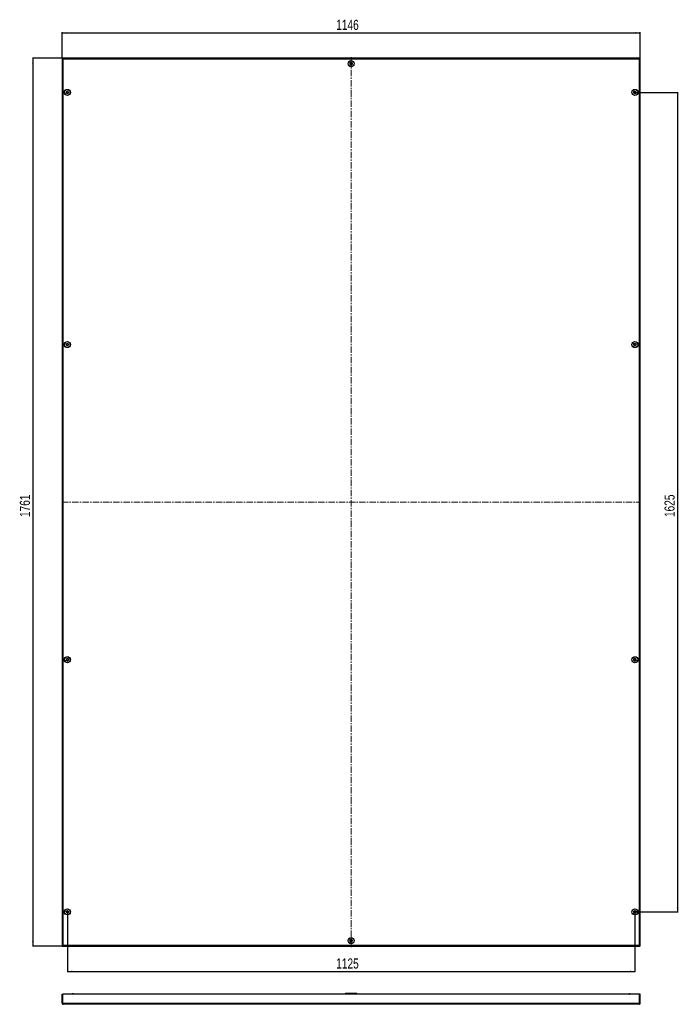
# Model space of a CAD drawing. Header units: millimetres. Extents: x -637 to 2088, y -736 to 1285.
# Drawn here: x -637 to 669, y -736 to 1217 of the extents above; entities that cross this region are included whole.
import ezdxf

# ---------------------------------------------------------------- set-up
doc = ezdxf.new("R2010")
doc.units = ezdxf.units.MM
doc.linetypes.add('CENTERX2', pattern=[20.32, 12.7, -2.54, 2.54, -2.54])
doc.layers.add('FORMAT', color=7, linetype='Continuous')
doc.styles.add('SLDTEXTSTYLE0', font='TXT', dxfattribs={"width": 0.75})
doc.dimstyles.new('SLDDIMSTYLE0', dxfattribs={"dimtxt": 20, "dimasz": 10, "dimexe": 0, "dimexo": 0.0625, "dimgap": 5, "dimtad": 2, "dimdec": 1, "dimrnd": 1e-09, "dimzin": 12, "dimdsep": 46, "dimtxsty": 'SLDTEXTSTYLE0', "dimsah": 1, "dimcen": 0.09, "dimadec": 0, "dimazin": 3, "dimtfac": 1, "dimtofl": 0, "dimtmove": 0, "dimatfit": 3, "dimfxl": 0, "dimfrac": 2, "dimtolj": 1, "dimtzin": 12, "dimarcsym": 0})

# ---------------------------------------------------------------- blocks, each defined once
blk = doc.blocks.new('_D')
at = {"layer": 'FORMAT'}
for p, q in [((-552.9, 1140.6), (-552.9, 1191.8)), ((593.1, 1140.6), (593.1, 1191.8)), ((-552.9, 1190.8), (593.1, 1190.8))]:
    blk.add_line(p, q, dxfattribs=at)
for points in [[(-552.9, 1190.8), (-542.9, 1189.2), (-542.9, 1192.3)], [(593.1, 1190.8), (583.1, 1192.3), (583.1, 1189.2)]]:
    blk.add_solid(points, dxfattribs=at)
at = {"layer": 'FORMAT', "insert": (-9.5, 1216.6), "char_height": 20, "attachment_point": 1, "style": 'SLDTEXTSTYLE0'}
blk.add_mtext('1146', dxfattribs=at)
blk = doc.blocks.new('_D_1')
at = {"layer": 'FORMAT'}
for p, q in [((-551.2, 1140.6), (-611.9, 1140.6)), ((-610.9, 1140.6), (-610.9, -620.4)), ((-551.2, -620.4), (-611.9, -620.4))]:
    blk.add_line(p, q, dxfattribs=at)
for points in [[(-610.9, 1140.6), (-612.4, 1130.6), (-609.4, 1130.6)], [(-610.9, -620.4), (-609.4, -610.4), (-612.4, -610.4)]]:
    blk.add_solid(points, dxfattribs=at)
at = {"layer": 'FORMAT', "insert": (-636.7, 230.6), "char_height": 20, "attachment_point": 1, "rotation": 90, "style": 'SLDTEXTSTYLE0'}
blk.add_mtext('1761', dxfattribs=at)
blk = doc.blocks.new('_D_2')
at = {"layer": 'FORMAT'}
for p, q in [((582.6, 1072.6), (668.1, 1072.6)), ((667.1, 1072.6), (667.1, -552.4)), ((582.6, -552.4), (668.1, -552.4))]:
    blk.add_line(p, q, dxfattribs=at)
for points in [[(667.1, 1072.6), (665.6, 1062.6), (668.6, 1062.6)], [(667.1, -552.4), (668.6, -542.4), (665.6, -542.4)]]:
    blk.add_solid(points, dxfattribs=at)
at = {"layer": 'FORMAT', "insert": (641.3, 230.6), "char_height": 20, "attachment_point": 1, "rotation": 90, "style": 'SLDTEXTSTYLE0'}
blk.add_mtext('1625', dxfattribs=at)
blk = doc.blocks.new('_D_3')
at = {"layer": 'FORMAT'}
for p, q in [((-542.4, -552.4), (-542.4, -671.6)), ((582.6, -552.4), (582.6, -671.6)), ((-542.4, -670.6), (582.6, -670.6))]:
    blk.add_line(p, q, dxfattribs=at)
for points in [[(-542.4, -670.6), (-532.4, -672.1), (-532.4, -669)], [(582.6, -670.6), (572.6, -669), (572.6, -672.1)]]:
    blk.add_solid(points, dxfattribs=at)
at = {"layer": 'FORMAT', "insert": (-9.5, -644.8), "char_height": 20, "attachment_point": 1, "style": 'SLDTEXTSTYLE0'}
blk.add_mtext('1125', dxfattribs=at)

msp = doc.modelspace()

# ---------------------------------------------------------------- linework, layer by layer
at = {"color": 7, "linetype": 'Continuous', "lineweight": 25}
for p, q in [((-552.9, 1140.61), (-551.4, 1140.61)), ((-552.9, 1140.61), (-552.9, -620.39)), ((-551.2, 1139.49), (-551.2, 1140.61)), ((591.4, 1140.61), (-551.2, 1140.61)), ((591.4, 1140.61), (591.4, 1139.49)), ((593.1, 1140.61), (591.6, 1140.61)), ((593.1, -620.39), (593.1, 1140.61)), ((-552.9, -620.39), (-551.4, -620.39)), ((-551.2, -619.28), (-551.2, -620.39)), ((-551.2, -620.39), (591.4, -620.39)), ((591.4, -620.39), (591.4, -619.26)), ((593.1, -620.39), (591.6, -620.39)), ((-552.9, -715.44), (-551.4, -715.44)), ((-552.9, -733.34), (-552.9, -715.44)), ((-551.4, -733.34), (-551.4, -715.44)), ((591.4, -715.44), (-551.2, -715.44)), ((-551.2, -733.34), (-551.2, -715.44)), ((-532.9, -715.44), (-532.9, -713.94)), ((-532.9, -713.94), (-531.9, -713.94)), ((-530.9, -714.94), (-531.9, -713.94)), ((-530.4, -714.94), (-530.9, -714.94)), ((-530.9, -714.94), (-530.9, -715.44)), ((29.6, -713.94), (10.6, -713.94)), ((570.6, -714.94), (571.1, -714.94)), ((572.1, -713.94), (571.1, -714.94)), ((571.1, -715.44), (571.1, -714.94)), ((572.1, -713.94), (573.1, -713.94)), ((573.1, -713.94), (573.1, -715.44)), ((591.4, -733.34), (591.4, -715.44)), ((593.1, -715.44), (591.6, -715.44)), ((591.6, -733.34), (591.6, -715.44)), ((593.1, -733.34), (593.1, -715.44)), ((-552.9, -733.34), (-551.4, -733.34)), ((591, -735.44), (-550.8, -735.44)), ((-548.19, -735.44), (-548.19, -735.7)), ((-545.19, -735.7), (-548.19, -735.7)), ((-536.62, -735.7), (-545.19, -735.7)), ((-536.62, -735.7), (-536.62, -735.44)), ((14.31, -735.44), (14.31, -735.69)), ((23.42, -735.69), (14.31, -735.69)), ((25.88, -735.69), (23.42, -735.69)), ((25.88, -735.69), (25.88, -735.44)), ((576.81, -735.44), (576.81, -735.7)), ((588.38, -735.7), (576.81, -735.7)), ((588.38, -735.7), (588.38, -735.44)), ((593.1, -733.34), (591.6, -733.34))]:
    msp.add_line(p, q, dxfattribs=at)
at = {"color": 8, "linetype": 'Continuous', "lineweight": 18}
for p, q in [((591, 1138.51), (-550.8, 1138.51)), ((-550.8, 1138.51), (-550.8, -618.29)), ((591, -618.29), (591, 1138.51)), ((-550.8, -618.29), (591, -618.29)), ((591.4, -733.34), (-551.2, -733.34))]:
    msp.add_line(p, q, dxfattribs=at)
at = {"color": 7, "linetype": 'Continuous', "lineweight": 25}
for centre, radius in [((20.1, 1129.61), 6), ((20.1, 1129.61), 5.79), ((20.1, 1129.61), 1.85), ((-542.4, 1072.61), 6), ((-542.4, 1072.61), 5.79), ((-542.4, 1072.61), 1.85), ((582.6, 1072.61), 6), ((582.6, 1072.61), 5.78), ((582.6, 1072.61), 1.85), ((-542.4, 572.61), 6), ((-542.4, 572.61), 5.79), ((-542.4, 572.61), 1.85), ((582.6, 572.61), 6), ((582.6, 572.61), 5.79), ((582.6, 572.61), 1.85), ((-542.4, -52.39), 6), ((-542.4, -52.39), 5.79), ((-542.4, -52.39), 1.85), ((582.6, -52.39), 6), ((582.6, -52.39), 5.79), ((582.6, -52.39), 1.85), ((-542.4, -552.39), 6), ((-542.4, -552.39), 5.79), ((582.6, -552.39), 6), ((582.6, -552.39), 5.79), ((-542.4, -552.39), 1.85), ((582.6, -552.39), 1.85), ((20.1, -609.39), 6), ((20.1, -609.39), 5.79), ((20.1, -609.39), 1.85)]:
    msp.add_circle(centre, radius, dxfattribs=at)
for centre, start, end in [((10.6, -716.94), 90, 150), ((29.6, -716.94), 30, 90)]:
    msp.add_arc(centre, 3, start, end, dxfattribs=at)
for points, knots in [([(-552.9, 1140.61), (-552.87, 1140.43), (-552.8, 1140.08), (-552.3, 1139.54), (-551.6, 1139.02), (-551.06, 1138.68), (-550.8, 1138.51)], [0, 0, 0, 0, 0.2547568, 0.5096489, 0.7645419, 1, 1, 1, 1]), ([(-551.4, 1140.61), (-551.4, 1140.57), (-551.4, 1140.43), (-551.38, 1140.25), (-551.35, 1140.07), (-551.32, 1139.89), (-551.27, 1139.71), (-551.21, 1139.51), (-551.15, 1139.33), (-551.07, 1139.14), (-550.98, 1138.91), (-550.89, 1138.71), (-550.83, 1138.57), (-550.8, 1138.51)], [0, 0, 0, 0, 0.0646097, 0.1943602, 0.2595315, 0.3241372, 0.4538797, 0.5190469, 0.5980031, 0.7169187, 0.7959773, 0.9175077, 1, 1, 1, 1]), ([(591, 1138.51), (591.02, 1138.56), (591.08, 1138.69), (591.16, 1138.88), (591.24, 1139.06), (591.31, 1139.24), (591.38, 1139.42), (591.44, 1139.61), (591.49, 1139.8), (591.54, 1139.99), (591.58, 1140.21), (591.6, 1140.41), (591.6, 1140.56), (591.6, 1140.61)], [0, 0, 0, 0, 0.0646097, 0.19436016, 0.25953147, 0.32413722, 0.45387968, 0.51904693, 0.59800307, 0.71691873, 0.79597726, 0.91750766, 1, 1, 1, 1]), ([(591, 1138.51), (591.28, 1138.69), (591.84, 1139.05), (592.54, 1139.58), (593.01, 1140.11), (593.07, 1140.45), (593.1, 1140.61)], [0, 0, 0, 0, 0.25475266, 0.50964469, 0.7645377, 1, 1, 1, 1]), ([(22.39, 1128.01), (22.4, 1128.02), (22.41, 1128.04), (22.41, 1128.1), (22.36, 1128.24), (22.19, 1128.58), (21.94, 1129.06), (21.97, 1129.7), (22.23, 1130.14), (22.48, 1130.45), (22.61, 1130.64), (22.64, 1130.73), (22.65, 1130.77), (22.63, 1130.81), (22.61, 1130.83), (22.55, 1130.86), (22.29, 1130.9), (21.81, 1130.9), (21.12, 1131.07), (20.73, 1131.66), (20.57, 1132.11), (20.44, 1132.34), (20.38, 1132.39), (20.35, 1132.4), (20.32, 1132.4), (20.29, 1132.39), (20.25, 1132.36), (20.2, 1132.31), (20.06, 1132.12), (19.86, 1131.8), (19.54, 1131.4), (18.95, 1131.15), (18.42, 1131.22), (18.03, 1131.27), (17.88, 1131.26), (17.83, 1131.24), (17.8, 1131.22), (17.79, 1131.18), (17.79, 1131.13), (17.84, 1130.99), (18.01, 1130.64), (18.26, 1130.16), (18.23, 1129.53), (17.96, 1129.09), (17.72, 1128.78), (17.59, 1128.58), (17.56, 1128.49), (17.55, 1128.45), (17.57, 1128.42), (17.59, 1128.4), (17.65, 1128.36), (17.91, 1128.32), (18.39, 1128.32), (19.08, 1128.16), (19.47, 1127.57), (19.63, 1127.12), (19.76, 1126.88), (19.82, 1126.84), (19.85, 1126.82), (19.88, 1126.82), (19.91, 1126.84), (19.94, 1126.86), (20, 1126.92), (20.13, 1127.1), (20.34, 1127.43), (20.66, 1127.83), (21.24, 1128.07), (21.78, 1128), (22.17, 1127.95), (22.32, 1127.96), (22.37, 1127.98), (22.39, 1128), (22.39, 1128.01)], [0, 0, 0, 0, 0.0020087, 0.00442, 0.0093647, 0.0255282, 0.0677053, 0.0957862, 0.1246456, 0.1503415, 0.1605194, 0.1633943, 0.1656965, 0.1672448, 0.1688741, 0.1707699, 0.1786058, 0.2119941, 0.2499945, 0.2879948, 0.3213831, 0.329219, 0.3311148, 0.3327441, 0.3342924, 0.3362166, 0.3385353, 0.3413178, 0.349662, 0.3753578, 0.4042173, 0.4322982, 0.4744753, 0.4906388, 0.4966691, 0.49844, 0.5, 0.5020087, 0.50442, 0.5093647, 0.5255282, 0.5677053, 0.5957862, 0.6246456, 0.6503415, 0.6605194, 0.6633943, 0.6656965, 0.6672448, 0.6688741, 0.6707699, 0.6786058, 0.7119941, 0.7499945, 0.7879948, 0.8213831, 0.829219, 0.8311148, 0.8327441, 0.8342924, 0.8362166, 0.8385353, 0.8413178, 0.849662, 0.8753578, 0.9042173, 0.9322982, 0.9744753, 0.9906388, 0.9966691, 0.99844, 1, 1, 1, 1]), ([(-539.95, 1073.96), (-539.96, 1073.97), (-539.97, 1073.99), (-540.03, 1074.02), (-540.17, 1074.04), (-540.56, 1074.03), (-541.1, 1074.02), (-541.65, 1074.33), (-541.93, 1074.76), (-542.1, 1075.11), (-542.22, 1075.32), (-542.28, 1075.39), (-542.32, 1075.41), (-542.35, 1075.41), (-542.38, 1075.4), (-542.44, 1075.36), (-542.59, 1075.14), (-542.8, 1074.72), (-543.26, 1074.17), (-543.96, 1074.08), (-544.43, 1074.13), (-544.7, 1074.12), (-544.77, 1074.09), (-544.79, 1074.07), (-544.81, 1074.04), (-544.81, 1074.01), (-544.8, 1073.96), (-544.77, 1073.89), (-544.67, 1073.69), (-544.47, 1073.36), (-544.25, 1072.9), (-544.29, 1072.26), (-544.59, 1071.81), (-544.8, 1071.49), (-544.86, 1071.35), (-544.86, 1071.29), (-544.85, 1071.26), (-544.83, 1071.23), (-544.77, 1071.21), (-544.63, 1071.19), (-544.25, 1071.2), (-543.7, 1071.21), (-543.15, 1070.9), (-542.87, 1070.47), (-542.7, 1070.11), (-542.58, 1069.91), (-542.52, 1069.84), (-542.48, 1069.82), (-542.45, 1069.81), (-542.42, 1069.82), (-542.36, 1069.86), (-542.21, 1070.08), (-542, 1070.51), (-541.54, 1071.06), (-540.84, 1071.15), (-540.37, 1071.09), (-540.1, 1071.11), (-540.03, 1071.13), (-540.01, 1071.15), (-539.99, 1071.18), (-539.99, 1071.22), (-540, 1071.26), (-540.03, 1071.34), (-540.13, 1071.54), (-540.33, 1071.86), (-540.55, 1072.33), (-540.51, 1072.96), (-540.21, 1073.41), (-540, 1073.74), (-539.94, 1073.88), (-539.94, 1073.94), (-539.94, 1073.95), (-539.95, 1073.96)], [0, 0, 0, 0, 0.0020087, 0.00442, 0.0093647, 0.0255282, 0.0677053, 0.0957862, 0.1246456, 0.1503415, 0.1605194, 0.1633943, 0.1656965, 0.1672448, 0.1688741, 0.1707699, 0.1786058, 0.2119941, 0.2499945, 0.2879948, 0.3213831, 0.329219, 0.3311148, 0.3327441, 0.3342924, 0.3362166, 0.3385353, 0.3413178, 0.349662, 0.3753578, 0.4042173, 0.4322982, 0.4744753, 0.4906388, 0.4966691, 0.49844, 0.5, 0.5020087, 0.50442, 0.5093647, 0.5255282, 0.5677053, 0.5957862, 0.6246456, 0.6503415, 0.6605194, 0.6633943, 0.6656965, 0.6672448, 0.6688741, 0.6707699, 0.6786058, 0.7119941, 0.7499945, 0.7879948, 0.8213831, 0.829219, 0.8311148, 0.8327441, 0.8342924, 0.8362166, 0.8385353, 0.8413178, 0.849662, 0.8753578, 0.9042173, 0.9322982, 0.9744753, 0.9906388, 0.9966691, 0.99844, 1, 1, 1, 1]), ([(580.15, 1073.96), (580.14, 1073.95), (580.13, 1073.93), (580.14, 1073.87), (580.2, 1073.74), (580.42, 1073.41), (580.71, 1072.96), (580.75, 1072.33), (580.53, 1071.86), (580.33, 1071.53), (580.21, 1071.32), (580.19, 1071.23), (580.19, 1071.19), (580.21, 1071.15), (580.23, 1071.13), (580.3, 1071.11), (580.57, 1071.09), (581.04, 1071.15), (581.74, 1071.06), (582.2, 1070.51), (582.41, 1070.08), (582.56, 1069.86), (582.62, 1069.82), (582.65, 1069.81), (582.68, 1069.82), (582.71, 1069.83), (582.74, 1069.86), (582.79, 1069.93), (582.9, 1070.12), (583.07, 1070.47), (583.35, 1070.9), (583.9, 1071.21), (584.45, 1071.19), (584.84, 1071.19), (584.98, 1071.21), (585.03, 1071.24), (585.06, 1071.26), (585.06, 1071.3), (585.06, 1071.36), (585, 1071.49), (584.79, 1071.81), (584.49, 1072.26), (584.45, 1072.9), (584.67, 1073.36), (584.87, 1073.7), (584.99, 1073.91), (585.01, 1074), (585.01, 1074.04), (584.99, 1074.07), (584.97, 1074.09), (584.9, 1074.12), (584.63, 1074.13), (584.16, 1074.08), (583.46, 1074.17), (583, 1074.72), (582.79, 1075.14), (582.64, 1075.36), (582.58, 1075.4), (582.55, 1075.41), (582.52, 1075.41), (582.49, 1075.39), (582.46, 1075.36), (582.41, 1075.3), (582.29, 1075.1), (582.13, 1074.76), (581.85, 1074.33), (581.3, 1074.02), (580.75, 1074.03), (580.36, 1074.04), (580.22, 1074.02), (580.16, 1073.99), (580.15, 1073.97), (580.15, 1073.96)], [0, 0, 0, 0, 0.0020087, 0.00442, 0.0093647, 0.0255282, 0.0677053, 0.0957862, 0.1246456, 0.1503415, 0.1605194, 0.1633943, 0.1656965, 0.1672448, 0.1688741, 0.1707699, 0.1786058, 0.2119941, 0.2499945, 0.2879948, 0.3213831, 0.329219, 0.3311148, 0.3327441, 0.3342924, 0.3362166, 0.3385353, 0.3413178, 0.349662, 0.3753578, 0.4042173, 0.4322982, 0.4744753, 0.4906388, 0.4966691, 0.49844, 0.5, 0.5020087, 0.50442, 0.5093647, 0.5255282, 0.5677053, 0.5957862, 0.6246456, 0.6503415, 0.6605194, 0.6633943, 0.6656965, 0.6672448, 0.6688741, 0.6707699, 0.6786058, 0.7119941, 0.7499945, 0.7879948, 0.8213831, 0.829219, 0.8311148, 0.8327441, 0.8342924, 0.8362166, 0.8385353, 0.8413178, 0.849662, 0.8753578, 0.9042173, 0.9322982, 0.9744753, 0.9906388, 0.9966691, 0.99844, 1, 1, 1, 1]), ([(-539.95, 573.96), (-539.96, 573.97), (-539.97, 573.99), (-540.03, 574.02), (-540.17, 574.04), (-540.56, 574.03), (-541.1, 574.02), (-541.65, 574.33), (-541.93, 574.76), (-542.1, 575.11), (-542.22, 575.32), (-542.28, 575.39), (-542.32, 575.41), (-542.35, 575.41), (-542.38, 575.4), (-542.44, 575.36), (-542.59, 575.14), (-542.8, 574.72), (-543.26, 574.17), (-543.96, 574.08), (-544.43, 574.13), (-544.7, 574.12), (-544.77, 574.09), (-544.79, 574.07), (-544.81, 574.04), (-544.81, 574.01), (-544.8, 573.96), (-544.77, 573.89), (-544.67, 573.69), (-544.47, 573.36), (-544.25, 572.9), (-544.29, 572.26), (-544.59, 571.81), (-544.8, 571.49), (-544.86, 571.35), (-544.86, 571.29), (-544.85, 571.26), (-544.83, 571.23), (-544.77, 571.21), (-544.63, 571.19), (-544.25, 571.2), (-543.7, 571.21), (-543.15, 570.9), (-542.87, 570.47), (-542.7, 570.11), (-542.58, 569.91), (-542.52, 569.84), (-542.48, 569.82), (-542.45, 569.81), (-542.42, 569.82), (-542.36, 569.86), (-542.21, 570.08), (-542, 570.51), (-541.54, 571.06), (-540.84, 571.15), (-540.37, 571.09), (-540.1, 571.11), (-540.03, 571.13), (-540.01, 571.15), (-539.99, 571.18), (-539.99, 571.22), (-540, 571.26), (-540.03, 571.34), (-540.13, 571.54), (-540.33, 571.86), (-540.55, 572.33), (-540.51, 572.96), (-540.21, 573.41), (-540, 573.74), (-539.94, 573.88), (-539.94, 573.94), (-539.94, 573.95), (-539.95, 573.96)], [0, 0, 0, 0, 0.0020087, 0.00442, 0.0093647, 0.0255282, 0.0677053, 0.0957862, 0.1246456, 0.1503415, 0.1605194, 0.1633943, 0.1656965, 0.1672448, 0.1688741, 0.1707699, 0.1786058, 0.2119941, 0.2499945, 0.2879948, 0.3213831, 0.329219, 0.3311148, 0.3327441, 0.3342924, 0.3362166, 0.3385353, 0.3413178, 0.349662, 0.3753578, 0.4042173, 0.4322982, 0.4744753, 0.4906388, 0.4966691, 0.49844, 0.5, 0.5020087, 0.50442, 0.5093647, 0.5255282, 0.5677053, 0.5957862, 0.6246456, 0.6503415, 0.6605194, 0.6633943, 0.6656965, 0.6672448, 0.6688741, 0.6707699, 0.6786058, 0.7119941, 0.7499945, 0.7879948, 0.8213831, 0.829219, 0.8311148, 0.8327441, 0.8342924, 0.8362166, 0.8385353, 0.8413178, 0.849662, 0.8753578, 0.9042173, 0.9322982, 0.9744753, 0.9906388, 0.9966691, 0.99844, 1, 1, 1, 1]), ([(580.15, 573.96), (580.14, 573.95), (580.13, 573.93), (580.14, 573.87), (580.2, 573.74), (580.42, 573.41), (580.71, 572.96), (580.75, 572.33), (580.53, 571.86), (580.33, 571.53), (580.21, 571.32), (580.19, 571.23), (580.19, 571.19), (580.21, 571.15), (580.23, 571.13), (580.3, 571.11), (580.57, 571.09), (581.04, 571.15), (581.74, 571.06), (582.2, 570.51), (582.41, 570.08), (582.56, 569.86), (582.62, 569.82), (582.65, 569.81), (582.68, 569.82), (582.71, 569.83), (582.74, 569.86), (582.79, 569.93), (582.9, 570.12), (583.07, 570.47), (583.35, 570.9), (583.9, 571.21), (584.45, 571.19), (584.84, 571.19), (584.98, 571.21), (585.03, 571.24), (585.06, 571.26), (585.06, 571.3), (585.06, 571.36), (585, 571.49), (584.79, 571.81), (584.49, 572.26), (584.45, 572.9), (584.67, 573.36), (584.87, 573.7), (584.99, 573.91), (585.01, 574), (585.01, 574.04), (584.99, 574.07), (584.97, 574.09), (584.9, 574.12), (584.63, 574.13), (584.16, 574.08), (583.46, 574.17), (583, 574.72), (582.79, 575.14), (582.64, 575.36), (582.58, 575.4), (582.55, 575.41), (582.52, 575.41), (582.49, 575.39), (582.46, 575.36), (582.41, 575.3), (582.29, 575.1), (582.13, 574.76), (581.85, 574.33), (581.3, 574.02), (580.75, 574.03), (580.36, 574.04), (580.22, 574.02), (580.16, 573.99), (580.15, 573.97), (580.15, 573.96)], [0, 0, 0, 0, 0.0020087, 0.00442, 0.0093647, 0.0255282, 0.0677053, 0.0957862, 0.1246456, 0.1503415, 0.1605194, 0.1633943, 0.1656965, 0.1672448, 0.1688741, 0.1707699, 0.1786058, 0.2119941, 0.2499945, 0.2879948, 0.3213831, 0.329219, 0.3311148, 0.3327441, 0.3342924, 0.3362166, 0.3385353, 0.3413178, 0.349662, 0.3753578, 0.4042173, 0.4322982, 0.4744753, 0.4906388, 0.4966691, 0.49844, 0.5, 0.5020087, 0.50442, 0.5093647, 0.5255282, 0.5677053, 0.5957862, 0.6246456, 0.6503415, 0.6605194, 0.6633943, 0.6656965, 0.6672448, 0.6688741, 0.6707699, 0.6786058, 0.7119941, 0.7499945, 0.7879948, 0.8213831, 0.829219, 0.8311148, 0.8327441, 0.8342924, 0.8362166, 0.8385353, 0.8413178, 0.849662, 0.8753578, 0.9042173, 0.9322982, 0.9744753, 0.9906388, 0.9966691, 0.99844, 1, 1, 1, 1]), ([(-539.95, -53.74), (-539.94, -53.73), (-539.93, -53.7), (-539.94, -53.64), (-540, -53.51), (-540.22, -53.19), (-540.51, -52.74), (-540.55, -52.1), (-540.33, -51.64), (-540.13, -51.3), (-540.01, -51.09), (-539.99, -51), (-539.99, -50.96), (-540.01, -50.93), (-540.03, -50.91), (-540.1, -50.88), (-540.37, -50.87), (-540.84, -50.92), (-541.54, -50.83), (-542, -50.28), (-542.21, -49.86), (-542.36, -49.64), (-542.42, -49.6), (-542.45, -49.59), (-542.48, -49.59), (-542.51, -49.61), (-542.54, -49.64), (-542.59, -49.7), (-542.71, -49.9), (-542.87, -50.24), (-543.15, -50.67), (-543.7, -50.98), (-544.25, -50.97), (-544.64, -50.96), (-544.78, -50.98), (-544.83, -51.01), (-544.86, -51.04), (-544.87, -51.07), (-544.86, -51.13), (-544.8, -51.26), (-544.59, -51.59), (-544.29, -52.04), (-544.25, -52.67), (-544.47, -53.14), (-544.67, -53.47), (-544.79, -53.68), (-544.81, -53.77), (-544.81, -53.81), (-544.79, -53.85), (-544.77, -53.87), (-544.7, -53.89), (-544.43, -53.91), (-543.96, -53.85), (-543.26, -53.94), (-542.8, -54.49), (-542.59, -54.92), (-542.44, -55.14), (-542.38, -55.18), (-542.35, -55.19), (-542.32, -55.18), (-542.29, -55.17), (-542.26, -55.14), (-542.21, -55.07), (-542.1, -54.88), (-541.93, -54.53), (-541.65, -54.1), (-541.1, -53.79), (-540.55, -53.81), (-540.16, -53.81), (-540.02, -53.79), (-539.97, -53.76), (-539.95, -53.74), (-539.95, -53.74)], [0, 0, 0, 0, 0.0020087, 0.00442, 0.0093647, 0.0255282, 0.0677053, 0.0957862, 0.1246456, 0.1503415, 0.1605194, 0.1633943, 0.1656965, 0.1672448, 0.1688741, 0.1707699, 0.1786058, 0.2119941, 0.2499945, 0.2879948, 0.3213831, 0.329219, 0.3311148, 0.3327441, 0.3342924, 0.3362166, 0.3385353, 0.3413178, 0.349662, 0.3753578, 0.4042173, 0.4322982, 0.4744753, 0.4906388, 0.4966691, 0.49844, 0.5, 0.5020087, 0.50442, 0.5093647, 0.5255282, 0.5677053, 0.5957862, 0.6246456, 0.6503415, 0.6605194, 0.6633943, 0.6656965, 0.6672448, 0.6688741, 0.6707699, 0.6786058, 0.7119941, 0.7499945, 0.7879948, 0.8213831, 0.829219, 0.8311148, 0.8327441, 0.8342924, 0.8362166, 0.8385353, 0.8413178, 0.849662, 0.8753578, 0.9042173, 0.9322982, 0.9744753, 0.9906388, 0.9966691, 0.99844, 1, 1, 1, 1]), ([(580.15, -53.74), (580.15, -53.75), (580.17, -53.77), (580.23, -53.79), (580.37, -53.81), (580.76, -53.8), (581.3, -53.79), (581.85, -54.1), (582.13, -54.53), (582.3, -54.89), (582.42, -55.09), (582.48, -55.16), (582.52, -55.18), (582.55, -55.19), (582.58, -55.18), (582.64, -55.14), (582.79, -54.92), (583, -54.49), (583.46, -53.94), (584.16, -53.85), (584.63, -53.91), (584.9, -53.89), (584.97, -53.87), (584.99, -53.85), (585.01, -53.82), (585.01, -53.78), (585, -53.74), (584.97, -53.66), (584.87, -53.46), (584.67, -53.14), (584.45, -52.67), (584.49, -52.04), (584.79, -51.59), (585, -51.26), (585.06, -51.12), (585.06, -51.06), (585.05, -51.03), (585.03, -51.01), (584.97, -50.98), (584.83, -50.96), (584.45, -50.97), (583.9, -50.98), (583.35, -50.67), (583.07, -50.24), (582.9, -49.89), (582.78, -49.68), (582.72, -49.61), (582.68, -49.59), (582.65, -49.59), (582.62, -49.6), (582.56, -49.64), (582.41, -49.86), (582.2, -50.28), (581.74, -50.83), (581.04, -50.92), (580.57, -50.87), (580.3, -50.88), (580.23, -50.91), (580.21, -50.93), (580.19, -50.96), (580.19, -50.99), (580.2, -51.04), (580.23, -51.11), (580.33, -51.31), (580.53, -51.64), (580.75, -52.1), (580.71, -52.74), (580.41, -53.19), (580.2, -53.51), (580.14, -53.65), (580.14, -53.71), (580.14, -53.73), (580.15, -53.74)], [0, 0, 0, 0, 0.0020087, 0.00442, 0.0093647, 0.0255282, 0.0677053, 0.0957862, 0.1246456, 0.1503415, 0.1605194, 0.1633943, 0.1656965, 0.1672448, 0.1688741, 0.1707699, 0.1786058, 0.2119941, 0.2499945, 0.2879948, 0.3213831, 0.329219, 0.3311148, 0.3327441, 0.3342924, 0.3362166, 0.3385353, 0.3413178, 0.349662, 0.3753578, 0.4042173, 0.4322982, 0.4744753, 0.4906388, 0.4966691, 0.49844, 0.5, 0.5020087, 0.50442, 0.5093647, 0.5255282, 0.5677053, 0.5957862, 0.6246456, 0.6503415, 0.6605194, 0.6633943, 0.6656965, 0.6672448, 0.6688741, 0.6707699, 0.6786058, 0.7119941, 0.7499945, 0.7879948, 0.8213831, 0.829219, 0.8311148, 0.8327441, 0.8342924, 0.8362166, 0.8385353, 0.8413178, 0.849662, 0.8753578, 0.9042173, 0.9322982, 0.9744753, 0.9906388, 0.9966691, 0.99844, 1, 1, 1, 1]), ([(-539.95, -553.74), (-539.94, -553.73), (-539.93, -553.7), (-539.94, -553.64), (-540, -553.51), (-540.22, -553.19), (-540.51, -552.74), (-540.55, -552.1), (-540.33, -551.64), (-540.13, -551.3), (-540.01, -551.09), (-539.99, -551), (-539.99, -550.96), (-540.01, -550.93), (-540.03, -550.91), (-540.1, -550.88), (-540.37, -550.87), (-540.84, -550.92), (-541.54, -550.83), (-542, -550.28), (-542.21, -549.86), (-542.36, -549.64), (-542.42, -549.6), (-542.45, -549.59), (-542.48, -549.59), (-542.51, -549.61), (-542.54, -549.64), (-542.59, -549.7), (-542.71, -549.9), (-542.87, -550.24), (-543.15, -550.67), (-543.7, -550.98), (-544.25, -550.97), (-544.64, -550.96), (-544.78, -550.98), (-544.83, -551.01), (-544.86, -551.04), (-544.87, -551.07), (-544.86, -551.13), (-544.8, -551.26), (-544.59, -551.59), (-544.29, -552.04), (-544.25, -552.67), (-544.47, -553.14), (-544.67, -553.47), (-544.79, -553.68), (-544.81, -553.77), (-544.81, -553.81), (-544.79, -553.85), (-544.77, -553.87), (-544.7, -553.89), (-544.43, -553.91), (-543.96, -553.85), (-543.26, -553.94), (-542.8, -554.49), (-542.59, -554.92), (-542.44, -555.14), (-542.38, -555.18), (-542.35, -555.19), (-542.32, -555.18), (-542.29, -555.17), (-542.26, -555.14), (-542.21, -555.07), (-542.1, -554.88), (-541.93, -554.53), (-541.65, -554.1), (-541.1, -553.79), (-540.55, -553.81), (-540.16, -553.81), (-540.02, -553.79), (-539.97, -553.76), (-539.95, -553.74), (-539.95, -553.74)], [0, 0, 0, 0, 0.0020087, 0.00442, 0.0093647, 0.0255282, 0.0677053, 0.0957862, 0.1246456, 0.1503415, 0.1605194, 0.1633943, 0.1656965, 0.1672448, 0.1688741, 0.1707699, 0.1786058, 0.2119941, 0.2499945, 0.2879948, 0.3213831, 0.329219, 0.3311148, 0.3327441, 0.3342924, 0.3362166, 0.3385353, 0.3413178, 0.349662, 0.3753578, 0.4042173, 0.4322982, 0.4744753, 0.4906388, 0.4966691, 0.49844, 0.5, 0.5020087, 0.50442, 0.5093647, 0.5255282, 0.5677053, 0.5957862, 0.6246456, 0.6503415, 0.6605194, 0.6633943, 0.6656965, 0.6672448, 0.6688741, 0.6707699, 0.6786058, 0.7119941, 0.7499945, 0.7879948, 0.8213831, 0.829219, 0.8311148, 0.8327441, 0.8342924, 0.8362166, 0.8385353, 0.8413178, 0.849662, 0.8753578, 0.9042173, 0.9322982, 0.9744753, 0.9906388, 0.9966691, 0.99844, 1, 1, 1, 1]), ([(580.15, -553.74), (580.15, -553.75), (580.17, -553.77), (580.23, -553.79), (580.37, -553.81), (580.76, -553.8), (581.3, -553.79), (581.85, -554.1), (582.13, -554.53), (582.3, -554.89), (582.42, -555.09), (582.48, -555.16), (582.52, -555.18), (582.55, -555.19), (582.58, -555.18), (582.64, -555.14), (582.79, -554.92), (583, -554.49), (583.46, -553.94), (584.16, -553.85), (584.63, -553.91), (584.9, -553.89), (584.97, -553.87), (584.99, -553.85), (585.01, -553.82), (585.01, -553.78), (585, -553.74), (584.97, -553.66), (584.87, -553.46), (584.67, -553.14), (584.45, -552.67), (584.49, -552.04), (584.79, -551.59), (585, -551.26), (585.06, -551.12), (585.06, -551.06), (585.05, -551.03), (585.03, -551.01), (584.97, -550.98), (584.83, -550.96), (584.45, -550.97), (583.9, -550.98), (583.35, -550.67), (583.07, -550.24), (582.9, -549.89), (582.78, -549.68), (582.72, -549.61), (582.68, -549.59), (582.65, -549.59), (582.62, -549.6), (582.56, -549.64), (582.41, -549.86), (582.2, -550.28), (581.74, -550.83), (581.04, -550.92), (580.57, -550.87), (580.3, -550.88), (580.23, -550.91), (580.21, -550.93), (580.19, -550.96), (580.19, -550.99), (580.2, -551.04), (580.23, -551.11), (580.33, -551.31), (580.53, -551.64), (580.75, -552.1), (580.71, -552.74), (580.41, -553.19), (580.2, -553.51), (580.14, -553.65), (580.14, -553.71), (580.14, -553.73), (580.15, -553.74)], [0, 0, 0, 0, 0.0020087, 0.00442, 0.0093647, 0.0255282, 0.0677053, 0.0957862, 0.1246456, 0.1503415, 0.1605194, 0.1633943, 0.1656965, 0.1672448, 0.1688741, 0.1707699, 0.1786058, 0.2119941, 0.2499945, 0.2879948, 0.3213831, 0.329219, 0.3311148, 0.3327441, 0.3342924, 0.3362166, 0.3385353, 0.3413178, 0.349662, 0.3753578, 0.4042173, 0.4322982, 0.4744753, 0.4906388, 0.4966691, 0.49844, 0.5, 0.5020087, 0.50442, 0.5093647, 0.5255282, 0.5677053, 0.5957862, 0.6246456, 0.6503415, 0.6605194, 0.6633943, 0.6656965, 0.6672448, 0.6688741, 0.6707699, 0.6786058, 0.7119941, 0.7499945, 0.7879948, 0.8213831, 0.829219, 0.8311148, 0.8327441, 0.8342924, 0.8362166, 0.8385353, 0.8413178, 0.849662, 0.8753578, 0.9042173, 0.9322982, 0.9744753, 0.9906388, 0.9966691, 0.99844, 1, 1, 1, 1]), ([(22.39, -607.78), (22.38, -607.77), (22.37, -607.75), (22.31, -607.74), (22.17, -607.73), (21.78, -607.78), (21.25, -607.85), (20.66, -607.6), (20.34, -607.2), (20.13, -606.87), (19.99, -606.67), (19.92, -606.61), (19.88, -606.6), (19.85, -606.6), (19.82, -606.61), (19.76, -606.66), (19.63, -606.89), (19.47, -607.34), (19.08, -607.93), (18.39, -608.1), (17.91, -608.1), (17.65, -608.14), (17.59, -608.17), (17.57, -608.19), (17.55, -608.22), (17.56, -608.26), (17.57, -608.3), (17.6, -608.38), (17.73, -608.56), (17.97, -608.86), (18.23, -609.3), (18.26, -609.94), (18.01, -610.42), (17.83, -610.77), (17.79, -610.91), (17.79, -610.97), (17.81, -611), (17.84, -611.02), (17.89, -611.04), (18.04, -611.05), (18.42, -611), (18.95, -610.93), (19.54, -611.17), (19.86, -611.57), (20.07, -611.9), (20.21, -612.1), (20.28, -612.16), (20.32, -612.18), (20.35, -612.18), (20.38, -612.16), (20.44, -612.12), (20.57, -611.88), (20.73, -611.43), (21.12, -610.84), (21.81, -610.68), (22.29, -610.68), (22.55, -610.64), (22.61, -610.6), (22.63, -610.58), (22.65, -610.55), (22.64, -610.51), (22.63, -610.47), (22.6, -610.4), (22.47, -610.21), (22.23, -609.91), (21.97, -609.47), (21.94, -608.84), (22.19, -608.36), (22.37, -608.01), (22.41, -607.87), (22.41, -607.81), (22.4, -607.79), (22.39, -607.78)], [0, 0, 0, 0, 0.0020087, 0.00442, 0.0093647, 0.0255282, 0.0677053, 0.0957862, 0.1246456, 0.1503415, 0.1605194, 0.1633943, 0.1656965, 0.1672448, 0.1688741, 0.1707699, 0.1786058, 0.2119941, 0.2499945, 0.2879948, 0.3213831, 0.329219, 0.3311148, 0.3327441, 0.3342924, 0.3362166, 0.3385353, 0.3413178, 0.349662, 0.3753578, 0.4042173, 0.4322982, 0.4744753, 0.4906388, 0.4966691, 0.49844, 0.5, 0.5020087, 0.50442, 0.5093647, 0.5255282, 0.5677053, 0.5957862, 0.6246456, 0.6503415, 0.6605194, 0.6633943, 0.6656965, 0.6672448, 0.6688741, 0.6707699, 0.6786058, 0.7119941, 0.7499945, 0.7879948, 0.8213831, 0.829219, 0.8311148, 0.8327441, 0.8342924, 0.8362166, 0.8385353, 0.8413178, 0.849662, 0.8753578, 0.9042173, 0.9322982, 0.9744753, 0.9906388, 0.9966691, 0.99844, 1, 1, 1, 1]), ([(591.6, -620.39), (591.6, -620.34), (591.6, -620.21), (591.58, -620.02), (591.55, -619.84), (591.52, -619.66), (591.47, -619.48), (591.41, -619.29), (591.35, -619.1), (591.27, -618.91), (591.18, -618.69), (591.09, -618.49), (591.03, -618.34), (591, -618.29)], [0, 0, 0, 0, 0.0646097, 0.1943602, 0.2595315, 0.3241372, 0.4538797, 0.5190469, 0.5980031, 0.7169187, 0.7959773, 0.9175077, 1, 1, 1, 1]), ([(593.1, -620.39), (593.07, -620.21), (593, -619.85), (592.5, -619.32), (591.8, -618.79), (591.26, -618.45), (591, -618.29)], [0, 0, 0, 0, 0.2547568, 0.5096489, 0.7645419, 1, 1, 1, 1]), ([(-530.9, -714.94), (-530.88, -715.04), (-530.85, -715.2), (-530.6, -715.37), (-530.49, -715.44)], [0, 0, 0, 0, 0.5741301, 1, 1, 1, 1]), ([(-530.4, -714.94), (-530.38, -715.04), (-530.34, -715.19), (-530.2, -715.36), (-530.12, -715.43), (-530.11, -715.44)], [0, 0, 0, 0, 0.6029704, 0.9179315, 1, 1, 1, 1]), ([(570.29, -715.44), (570.36, -715.38), (570.49, -715.27), (570.58, -715.1), (570.59, -714.99), (570.6, -714.94)], [0, 0, 0, 0, 0.3603654, 0.6750686, 1, 1, 1, 1]), ([(570.69, -715.44), (570.77, -715.38), (571.01, -715.23), (571.09, -715.07), (571.1, -714.96), (571.1, -714.94)], [0, 0, 0, 0, 0.3313457, 0.9052264, 1, 1, 1, 1]), ([(-552.9, -733.34), (-552.87, -733.62), (-552.8, -734.18), (-552.3, -734.88), (-551.6, -735.35), (-551.06, -735.41), (-550.8, -735.44)], [0, 0, 0, 0, 0.2547568, 0.5096489, 0.7645419, 1, 1, 1, 1]), ([(-551.4, -733.34), (-551.39, -733.42), (-551.37, -733.58), (-551.27, -733.76), (-551.17, -733.8), (-551.14, -733.8)], [0, 0, 0, 0, 0.4327963, 0.8655659, 1, 1, 1, 1]), ([(591, -735.44), (591.28, -735.41), (591.84, -735.34), (592.54, -734.84), (593.01, -734.14), (593.07, -733.6), (593.1, -733.34)], [0, 0, 0, 0, 0.25475266, 0.50964469, 0.7645377, 1, 1, 1, 1]), ([(591.34, -733.82), (591.37, -733.8), (591.54, -733.7), (591.57, -733.5), (591.6, -733.34)], [0, 0, 0, 0, 0.2077128, 1, 1, 1, 1])]:
    msp.add_open_spline(points, degree=3, knots=knots, dxfattribs=at)
for points in [[(-550.8, 1138.51), (-550.83, 1138.79), (-550.9, 1139.34), (-551, 1140.03), (-551.1, 1140.52), (-551.17, 1140.58), (-551.2, 1140.61)], [(591.4, 1140.61), (591.37, 1140.58), (591.3, 1140.52), (591.2, 1140.03), (591.1, 1139.34), (591.03, 1138.79), (591, 1138.51)], [(-550.8, -618.29), (-551.08, -618.46), (-551.63, -618.81), (-552.32, -619.34), (-552.81, -619.86), (-552.87, -620.21), (-552.9, -620.39)], [(-550.8, -618.29), (-550.96, -618.64), (-551.29, -619.34), (-551.36, -620.04), (-551.4, -620.39)], [(-551.2, -620.39), (-551.17, -620.36), (-551.1, -620.29), (-551, -619.81), (-550.9, -619.11), (-550.83, -618.56), (-550.8, -618.29)], [(591, -618.29), (591.03, -618.56), (591.1, -619.11), (591.2, -619.81), (591.3, -620.29), (591.37, -620.36), (591.4, -620.39)], [(-550.8, -735.44), (-550.83, -735.41), (-550.9, -735.35), (-551, -734.86), (-551.1, -734.17), (-551.17, -733.62), (-551.2, -733.34)], [(591.4, -733.34), (591.37, -733.62), (591.3, -734.17), (591.2, -734.86), (591.1, -735.35), (591.03, -735.41), (591, -735.44)]]:
    msp.add_open_spline(points, degree=3, dxfattribs=at)
at = {"layer": 'FORMAT', "linetype": 'CENTERX2', "lineweight": 18}
for p, q in [((20.1, -622.39), (20.1, 1142.61)), ((-553.2, 260.11), (593.4, 260.11))]:
    msp.add_line(p, q, dxfattribs=at)

# ---------------------------------------------------------------- dimensions: what is measured, and where the dimension line sits
at = {"layer": 'FORMAT'}
for base, p1, p2, picture, middle in [((593.1, 1190.78), (-552.9, 1140.61), (593.1, 1140.61), '_D', (20.1, 1190.78)), ((582.6, -670.55), (-542.4, -552.39), (582.6, -552.39), '_D_3', (20.1, -670.55))]:
    dim = msp.add_linear_dim(base=base, p1=p1, p2=p2, dimstyle='SLDDIMSTYLE0', dxfattribs=at)
    dim.commit()
    dim.dimension.update_dxf_attribs({"geometry": picture, "text_midpoint": middle, "dimtype": 160})
for base, p1, p2, picture, middle in [((-610.9, -620.39), (-551.2, 1140.61), (-551.2, -620.39), '_D_1', (-610.9, 260.11)), ((667.1, -552.39), (582.6, 1072.61), (582.6, -552.39), '_D_2', (667.1, 260.11))]:
    dim = msp.add_linear_dim(base=base, p1=p1, p2=p2, angle=90, dimstyle='SLDDIMSTYLE0', dxfattribs=at)
    dim.commit()
    dim.dimension.update_dxf_attribs({"geometry": picture, "text_midpoint": middle, "dimtype": 160})

doc.saveas('drawing.dxf')
